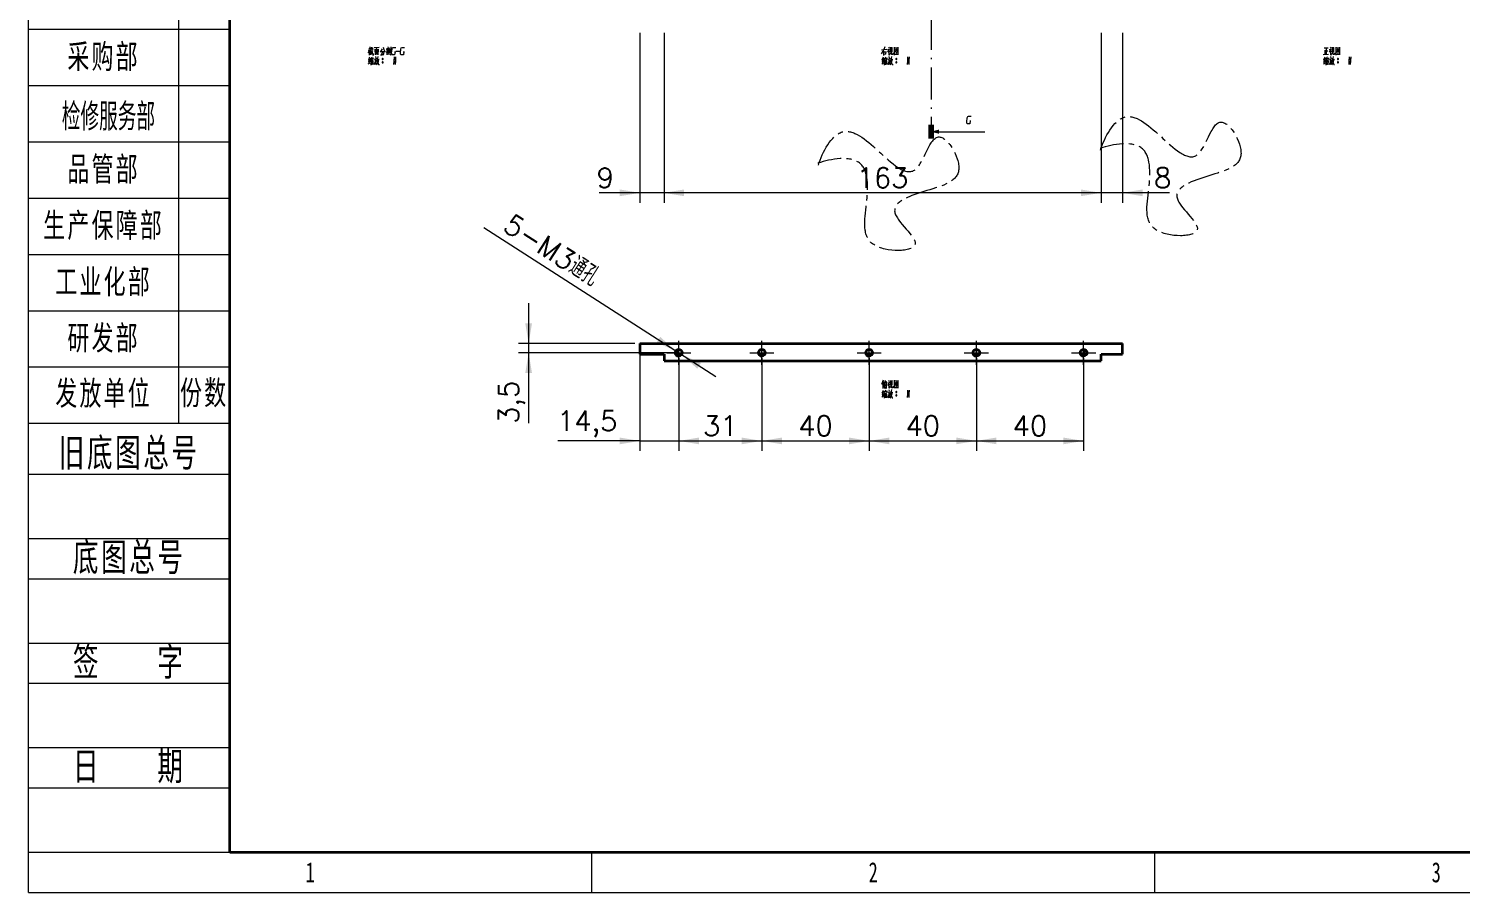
# Model space of a CAD drawing. Header units: millimetres. Extents: x -631 to 3210, y -446 to 2288.
# Drawn here: x 660 to 1194, y 476 to 798 of the extents above; entities that cross this region are included whole.
import ezdxf
from ezdxf.enums import TextEntityAlignment as Align

# ---------------------------------------------------------------- set-up
doc = ezdxf.new("R2010")
doc.units = ezdxf.units.MM
doc.linetypes.add('DASHDOT', pattern=[18.5, 12, -3, 0.5, -3])
doc.linetypes.add('点画线', pattern=[18, 12, -2, 2, -2])
doc.layers.get('0').update_dxf_attribs({"lineweight": 18})
for name, color, linetype, lineweight in [('中心线层', 1, '点画线', 18), ('尺寸线层', 3, 'Continuous', 18), ('文本层', 3, 'Continuous', 18), ('粗实线层', 7, 'Continuous', 35), ('细实线层', 7, 'Continuous', 18)]:
    doc.layers.add(name, color=color, linetype=linetype, lineweight=lineweight)
doc.styles.get("Standard").update_dxf_attribs({"font": 'txt.shx', "bigfont": 'gbcbig.shx'})
doc.styles.add('标准', font='', dxfattribs={"width": 0.667})
doc.styles.get('标准').set_extended_font_data('宋体')
doc.dimstyles.get("Standard").update_dxf_attribs({"dimscale": 3, "dimtxt": 0.18, "dimasz": 0.18, "dimexe": 0.18, "dimexo": 0.0625, "dimgap": 0.09, "dimtad": 0, "dimtih": 1, "dimtoh": 1, "dimdec": 4, "dimzin": 0, "dimdsep": 46, "dimtxsty": 'Standard', "dimcen": 0.09, "dimdle": 0.36, "dimadec": 0, "dimazin": 0, "dimtfac": 1, "dimtdec": 4, "dimtofl": 0, "dimtmove": 0, "dimatfit": 3, "dimfxl": 0, "dimtolj": 1, "dimtzin": 0, "dimarcsym": 0})

# ---------------------------------------------------------------- blocks, each defined once
blk = doc.blocks.new('*X2')
at = {"layer": '尺寸线层', "linetype": 'Continuous'}
for p, q in [((-191.37, 91.49), (-191.37, -90.21)), ((-185, -41.21), (-210, -41.21)), ((-185, -48.21), (-210, -48.21)), ((-185, -55.21), (-210, -55.21)), ((-185, -62.21), (-210, -62.21)), ((-185, -69.21), (-210, -69.21)), ((-185, -76.21), (-210, -76.21)), ((-185, -83.21), (-210, -83.21)), ((-185, -90.21), (-210, -90.21))]:
    blk.add_line(p, q, dxfattribs=at)
at = {"layer": '文本层'}
for p, q in [((-210, -96.5), (-185, -96.5)), ((-210, -104.5), (-185, -104.5)), ((-210, -109.5), (-185, -109.5)), ((-210, -117.5), (-185, -117.5)), ((-210, -122.5), (-185, -122.5)), ((-210, -130.5), (-185, -130.5)), ((-210, -135.5), (-185, -135.5)), ((-210, -143.5), (-185, -143.5))]:
    blk.add_line(p, q, dxfattribs=at)
at = {"layer": '粗实线层'}
for q in [(-185, 143.5), (205, -143.5)]:
    blk.add_line((-185, -143.5), q, dxfattribs=at)
at = {"layer": '细实线层'}
for p, q in [((-210, -148.5), (-210, 148.5)), ((-140, -148.5), (-140, -143.5)), ((-70, -148.5), (-70, -143.5)), ((-210, -148.5), (210, -148.5)), ((-210, -148.5), (-185, -148.5))]:
    blk.add_line(p, q, dxfattribs=at)
at = {"layer": '尺寸线层', "linetype": 'Continuous', "char_height": 3, "attachment_point": 5, "style": '标准'}
for s, insert, width, line_spacing_factor in [('\\T1.1;采购部', (-200.68, -44.71), 18.6315, 1.15057), ('\\W1;{\\W0.567;\\T1;检修服务部}', (-200.08, -52.1), 37.2629, 0.564286), ('\\T1.1;品管部', (-200.68, -58.71), 18.6315, 1.15057), ('\\T1.1;生产保障部', (-200.68, -65.71), 18.6315, 1.15057), ('\\T1.1;工业化部', (-200.68, -72.71), 18.6315, 1.15057), ('\\T1.1;研发部', (-200.68, -79.71), 18.6315, 1.15057), ('\\T1.1;发放单位', (-200.68, -86.58), 18.6315, 0.853342), ('\\T1.1;份数', (-188.18, -86.53), 6.3685, 1.15057)]:
    blk.add_mtext(s, dxfattribs=dict(at, insert=insert, width=width, line_spacing_factor=line_spacing_factor))
at = {"layer": '尺寸线层', "style": '标准'}
for tag, height, width, p in [('T1', 2.5, 0.667, (-175, 146)), ('T2', 2.5, 0.667, (-105, 146)), ('T3', 2.5, 0.667, (-35, 146)), ('T4', 2.5, 0.667, (35, 146)), ('T5', 2.5, 0.667, (105, 146)), ('T6', 2.5, 0.667, (175, 146)), ('R1', 2.5, 0.667, (207.5, 111.38)), ('SQE', 3.5, 0.667, (-188.18, 80.99)), ('试制车间', 3.5, 0.28375, (-188.18, 73.99)), ('涂装车间（装配）', 3.5, 0.147264, (-188.18, 66.99)), ('涂装车间（涂装）', 3.5, 0.147264, (-188.18, 59.99)), ('国际内装车间', 3.5, 0.189302, (-188.18, 52.99)), ('地铁复合车间', 3.5, 0.186278, (-188.18, 46.02)), ('屏蔽门车间', 3.5, 0.225254, (-188.18, 39.14)), ('R2', 2.5, 0.667, (207.5, 37.12)), ('电器车间', 3.5, 0.292284, (-188.18, 32.21)), ('玻璃钢车间', 3.5, 0.225603, (-188.18, 25.29)), ('城轨内装车间', 3.5, 0.186278, (-188.18, 18.29)), ('不锈钢箱体车间', 3.5, 0.15932, (-188.18, 11.29)), ('门系统总装车间', 3.5, 0.161527, (-188.18, 4.29)), ('座椅厨房车间', 3.5, 0.186516, (-188.18, -2.71)), ('碳钢车间', 3.5, 0.28375, (-188.18, -9.71)), ('铝不锈钢车间', 3.5, 0.186397, (-188.18, -16.71)), ('风挡车间', 3.5, 0.284026, (-188.18, -23.71)), ('风道车间', 3.5, 0.284026, (-188.18, -30.71)), ('动车内装车间', 3.5, 0.186397, (-188.18, -37.71)), ('R3', 2.5, 0.667, (207.5, -37.12)), ('采购部', 3.5, 0.378308, (-188.18, -44.71)), ('检修服务部', 3.5, 0.223014, (-188.18, -51.71)), ('品管部', 3.5, 0.389426, (-188.18, -58.71)), ('生产保障部', 3.5, 0.223356, (-188.18, -65.71)), ('工业化部', 3.5, 0.281557, (-188.18, -72.71)), ('研发部', 3.5, 0.3788, (-188.18, -79.71)), ('旧底图总号', 3, 0.667, (-197.5, -100.5)), ('R4', 2.5, 0.667, (207.5, -111.38)), ('底图总号', 3, 0.667, (-197.5, -113.5)), ('签字', 3, 0.667, (-197.5, -126.5)), ('日期', 3, 0.667, (-197.5, -139.5)), ('B1', 2.5, 0.667, (-175, -146)), ('B2', 2.5, 0.667, (-105, -146)), ('B3', 2.5, 0.667, (-35, -146)), ('B4', 2.5, 0.667, (35, -146)), ('B5', 2.5, 0.667, (105, -146)), ('B6', 2.5, 0.667, (175, -146))]:
    blk.add_attdef(tag, text='', height=height, dxfattribs=dict(at, width=width)).set_placement(p, align=Align.MIDDLE_CENTER)
at = {"layer": '尺寸线层', "style": '标准', "width": 0.667}
blk.add_attdef('图号', text='', height=5.33, rotation=180, dxfattribs=at).set_placement((-160, 138.5), align=Align.MIDDLE_CENTER)
at = {"layer": '文本层', "char_height": 3.5, "width": 25, "attachment_point": 5, "style": '标准'}
for s, insert in [('\\T1.1;旧底图总号', (-197.5, -94)), ('\\T1.1;底图总号', (-197.5, -107)), ('\\T1.1;签    字', (-197.5, -120)), ('\\T1.1;日    期', (-197.5, -133))]:
    blk.add_mtext(s, dxfattribs=dict(at, insert=insert))
blk = doc.blocks.new('*X170')
at = {"layer": '尺寸线层', "linetype": 'Continuous'}
for points in [[(1059.97, 736.47), (1052.47, 735.22), (1052.47, 737.72)], [(1067.97, 736.47), (1075.47, 735.22), (1075.47, 737.72)]]:
    blk.add_hatch(color=0, dxfattribs=at).paths.add_polyline_path(points, flags=0)
at = {"layer": '尺寸线层', "color": 0, "linetype": 'Continuous'}
for p, q in [((1059.97, 796.21), (1059.97, 732.72)), ((1067.97, 796.21), (1067.97, 732.72)), ((1085.47, 736.47), (1044.97, 736.47))]:
    blk.add_line(p, q, dxfattribs=at)
at = {"layer": '尺寸线层', "color": 0, "insert": (1082.97, 742.09), "char_height": 7.5, "width": 15, "attachment_point": 5}
blk.add_mtext('8', dxfattribs=at)
blk = doc.blocks.new('*X171')
at = {"layer": '尺寸线层', "linetype": 'Continuous'}
for points in [[(896.97, 736.47), (904.47, 735.22), (904.47, 737.72)], [(1059.97, 736.47), (1052.47, 735.22), (1052.47, 737.72)]]:
    blk.add_hatch(color=0, dxfattribs=at).paths.add_polyline_path(points, flags=0)
at = {"layer": '尺寸线层', "color": 0, "linetype": 'Continuous'}
for p, q in [((896.97, 796.21), (896.97, 732.72)), ((1059.97, 796.21), (1059.97, 732.72)), ((1059.97, 736.47), (896.97, 736.47))]:
    blk.add_line(p, q, dxfattribs=at)
at = {"layer": '尺寸线层', "color": 0, "insert": (978.47, 742.09), "char_height": 7.5, "width": 36.4286, "attachment_point": 5}
blk.add_mtext('163', dxfattribs=at)
blk = doc.blocks.new('*X172')
at = {"layer": '尺寸线层', "linetype": 'Continuous'}
for points in [[(887.97, 736.47), (880.47, 735.22), (880.47, 737.72)], [(896.97, 736.47), (904.47, 735.22), (904.47, 737.72)]]:
    blk.add_hatch(color=0, dxfattribs=at).paths.add_polyline_path(points, flags=0)
at = {"layer": '尺寸线层', "color": 0, "linetype": 'Continuous'}
for p, q in [((887.97, 796.21), (887.97, 732.72)), ((896.97, 796.21), (896.97, 732.72)), ((911.97, 736.47), (872.73, 736.47))]:
    blk.add_line(p, q, dxfattribs=at)
at = {"layer": '尺寸线层', "color": 0, "insert": (875.05, 742.09), "char_height": 7.5, "width": 15, "attachment_point": 5}
blk.add_mtext('9', dxfattribs=at)
blk = doc.blocks.new('*X237')
at = {"layer": '尺寸线层', "linetype": 'Continuous'}
for points in [[(887.97, 643.92), (880.47, 645.17), (880.47, 642.67)], [(902.47, 643.92), (909.97, 645.17), (909.97, 642.67)]]:
    blk.add_hatch(color=0, dxfattribs=at).paths.add_polyline_path(points, flags=0)
at = {"layer": '尺寸线层', "color": 0, "linetype": 'Continuous'}
for p, q in [((887.97, 678.43), (887.97, 640.17)), ((902.47, 674.93), (902.47, 640.17)), ((887.97, 643.92), (857.43, 643.92)), ((887.97, 643.92), (917.47, 643.92))]:
    blk.add_line(p, q, dxfattribs=at)
at = {"layer": '尺寸线层', "color": 0, "insert": (868.33, 650.25), "char_height": 7.5, "width": 43.5714, "attachment_point": 5}
blk.add_mtext('14,5', dxfattribs=at)
blk = doc.blocks.new('*X238')
at = {"layer": '尺寸线层', "linetype": 'Continuous'}
for points in [[(902.47, 643.92), (909.97, 645.17), (909.97, 642.67)], [(933.47, 643.92), (925.97, 645.17), (925.97, 642.67)]]:
    blk.add_hatch(color=0, dxfattribs=at).paths.add_polyline_path(points, flags=0)
at = {"layer": '尺寸线层', "color": 0, "linetype": 'Continuous'}
for p, q in [((902.47, 674.93), (902.47, 640.17)), ((933.47, 674.93), (933.47, 640.17)), ((902.47, 643.92), (933.47, 643.92))]:
    blk.add_line(p, q, dxfattribs=at)
at = {"layer": '尺寸线层', "color": 0, "insert": (917.97, 649.54), "char_height": 7.5, "width": 20, "attachment_point": 5}
blk.add_mtext('31', dxfattribs=at)
blk = doc.blocks.new('*X239')
at = {"layer": '尺寸线层', "linetype": 'Continuous'}
for points in [[(933.47, 643.92), (940.97, 645.17), (940.97, 642.67)], [(973.47, 643.92), (965.97, 645.17), (965.97, 642.67)]]:
    blk.add_hatch(color=0, dxfattribs=at).paths.add_polyline_path(points, flags=0)
at = {"layer": '尺寸线层', "color": 0, "linetype": 'Continuous'}
for p, q in [((933.47, 674.93), (933.47, 640.17)), ((973.47, 674.93), (973.47, 640.17)), ((933.47, 643.92), (973.47, 643.92))]:
    blk.add_line(p, q, dxfattribs=at)
at = {"layer": '尺寸线层', "color": 0, "insert": (953.47, 649.54), "char_height": 7.5, "width": 24.2857, "attachment_point": 5}
blk.add_mtext('40', dxfattribs=at)
blk = doc.blocks.new('*X240')
at = {"layer": '尺寸线层', "linetype": 'Continuous'}
for points in [[(973.47, 643.92), (980.97, 645.17), (980.97, 642.67)], [(1013.47, 643.92), (1005.97, 645.17), (1005.97, 642.67)]]:
    blk.add_hatch(color=0, dxfattribs=at).paths.add_polyline_path(points, flags=0)
at = {"layer": '尺寸线层', "color": 0, "linetype": 'Continuous'}
for p, q in [((973.47, 674.93), (973.47, 640.17)), ((1013.47, 674.93), (1013.47, 640.17)), ((973.47, 643.92), (1013.47, 643.92))]:
    blk.add_line(p, q, dxfattribs=at)
at = {"layer": '尺寸线层', "color": 0, "insert": (993.47, 649.54), "char_height": 7.5, "width": 24.2857, "attachment_point": 5}
blk.add_mtext('40', dxfattribs=at)
blk = doc.blocks.new('*X241')
at = {"layer": '尺寸线层', "linetype": 'Continuous'}
for points in [[(1013.47, 643.92), (1020.97, 645.17), (1020.97, 642.67)], [(1053.47, 643.92), (1045.97, 645.17), (1045.97, 642.67)]]:
    blk.add_hatch(color=0, dxfattribs=at).paths.add_polyline_path(points, flags=0)
at = {"layer": '尺寸线层', "color": 0, "linetype": 'Continuous'}
for p, q in [((1013.47, 674.93), (1013.47, 640.17)), ((1053.47, 674.93), (1053.47, 640.17)), ((1013.47, 643.92), (1053.47, 643.92))]:
    blk.add_line(p, q, dxfattribs=at)
at = {"layer": '尺寸线层', "color": 0, "insert": (1033.47, 649.54), "char_height": 7.5, "width": 24.2857, "attachment_point": 5}
blk.add_mtext('40', dxfattribs=at)
blk = doc.blocks.new('*X242')
at = {"layer": '尺寸线层', "linetype": 'Continuous'}
for points in [[(846.48, 680.3), (847.73, 687.8), (845.23, 687.8)], [(846.48, 676.8), (847.73, 669.3), (845.23, 669.3)]]:
    blk.add_hatch(color=0, dxfattribs=at).paths.add_polyline_path(points, flags=0)
at = {"layer": '尺寸线层', "color": 0, "linetype": 'Continuous'}
for p, q in [((846.48, 695.3), (846.48, 650.49)), ((886.09, 680.3), (842.73, 680.3)), ((900.59, 676.8), (842.73, 676.8))]:
    blk.add_line(p, q, dxfattribs=at)
at = {"layer": '尺寸线层', "color": 0, "insert": (840.14, 658.34), "char_height": 7.5, "width": 31.4286, "attachment_point": 5, "rotation": 90}
blk.add_mtext('3,5', dxfattribs=at)
blk = doc.blocks.new('*X244')
at = {"layer": '尺寸线层', "linetype": 'Continuous'}
for points in [[(901.21, 677.61), (895.57, 682.71), (894.22, 680.61)], [(903.73, 675.99), (910.72, 672.99), (909.37, 670.89)]]:
    blk.add_hatch(color=0, dxfattribs=at).paths.add_polyline_path(points, flags=0)
at = {"layer": '尺寸线层', "color": 0, "linetype": 'Continuous'}
blk.add_line((829.71, 723.5), (916.36, 667.89), dxfattribs=at)
at = {"layer": '尺寸线层', "color": 0, "insert": (855.17, 715.08), "char_height": 7.5, "width": 103.8929, "attachment_point": 5, "rotation": 327.3053}
blk.add_mtext('5-M3通孔', dxfattribs=at)

msp = doc.modelspace()

# ---------------------------------------------------------------- hatches: boundary and pattern name
at = {"lineweight": 13}
msp.add_hatch(color=7, dxfattribs=at).paths.add_polyline_path([(999.57, 760.089), (996.57, 759.285), (999.57, 758.482)], flags=0)

# ---------------------------------------------------------------- linework, layer by layer
at = {"color": 7, "linetype": 'DASHDOT', "lineweight": 13}
msp.add_line((996.57, 1171.78), (996.57, 761.785), dxfattribs=at)
at = {"color": 7, "lineweight": 100, "ltscale": 0.125}
msp.add_line((996.57, 756.785), (996.57, 761.785), dxfattribs=at)
at = {"color": 7, "lineweight": 13}
msp.add_line((996.57, 759.285), (1016.57, 759.285), dxfattribs=at)
at = {"color": 7, "lineweight": 35}
for p, q in [((887.97, 680.301), (1067.97, 680.301)), ((896.97, 673.801), (1059.97, 673.801))]:
    msp.add_line(p, q, dxfattribs=at)
at = {"color": 7, "lineweight": 35, "ltscale": 0.1}
for p, q in [((887.97, 680.301), (887.97, 676.301)), ((1067.97, 676.301), (1067.97, 680.301))]:
    msp.add_line(p, q, dxfattribs=at)
at = {"color": 7, "lineweight": 35, "ltscale": 0.225}
msp.add_line((887.97, 676.301), (896.97, 676.301), dxfattribs=at)
at = {"color": 7, "lineweight": 35, "ltscale": 0.0625}
for p, q in [((896.97, 676.301), (896.97, 673.801)), ((1059.97, 673.801), (1059.97, 676.301))]:
    msp.add_line(p, q, dxfattribs=at)
at = {"color": 7, "lineweight": 35, "ltscale": 0.016144}
msp.add_line((901.97, 676.301), (901.324, 676.301), dxfattribs=at)
at = {"color": 7, "lineweight": 13, "ltscale": 0.041141}
for p, q in [((901.97, 677.946), (901.97, 676.301)), ((1053.97, 676.301), (1053.97, 677.946))]:
    msp.add_line(p, q, dxfattribs=at)
at = {"color": 7, "lineweight": 35, "ltscale": 0.041138}
msp.add_line((903.615, 676.301), (901.97, 676.301), dxfattribs=at)
at = {"color": 7, "lineweight": 35, "ltscale": 0.057281}
for p, q in [((934.615, 676.301), (932.324, 676.301)), ((974.615, 676.301), (972.324, 676.301)), ((1014.615, 676.301), (1012.324, 676.301))]:
    msp.add_line(p, q, dxfattribs=at)
at = {"color": 7, "lineweight": 35, "ltscale": 0.041144}
msp.add_line((1053.97, 676.301), (1052.324, 676.301), dxfattribs=at)
at = {"color": 7, "lineweight": 35, "ltscale": 0.016138}
msp.add_line((1054.615, 676.301), (1053.97, 676.301), dxfattribs=at)
at = {"color": 7, "lineweight": 35, "ltscale": 0.2}
msp.add_line((1059.97, 676.301), (1067.97, 676.301), dxfattribs=at)
at = {"color": 7, "lineweight": 13}
for points in [[(787.399, 789.855), (787.399, 790.905)], [(787.854, 790.87), (787.994, 789.295), (788.099, 788.665), (788.553, 787.755)], [(793.943, 790.905), (794.048, 790.485)], [(795.064, 790.905), (795.064, 789.365), (795.064, 787.79)], [(979.3, 790.905), (979.019, 789.925)], [(786.629, 789.75), (788.448, 789.995)], [(786.629, 788.665), (786.979, 789.19)], [(787.084, 786.04), (786.664, 785.9)], [(787.153, 787.055), (786.698, 785.97)], [(787.224, 786.285), (786.769, 785.27)], [(786.909, 790.31), (787.678, 790.415)], [(786.979, 789.19), (787.153, 789.715)], [(786.979, 789.19), (786.979, 787.79)], [(787.784, 788.91), (787.014, 788.805)], [(787.784, 788.525), (787.014, 788.42)], [(787.818, 788.105), (787.014, 788)], [(787.084, 789.225), (787.818, 789.33)], [(787.539, 785.76), (787.224, 785.27)], [(787.468, 786.74), (787.363, 786.18)], [(787.399, 789.68), (787.399, 788.07)], [(787.468, 786.6), (788.519, 786.74)], [(787.713, 786.32), (787.539, 785.76)], [(787.573, 785.83), (787.573, 784.115)], [(787.784, 788.35), (788.414, 789.33)], [(787.784, 786.04), (788.484, 786.145)], [(787.854, 787.23), (788.028, 786.845)], [(787.854, 785.62), (787.889, 784.22)], [(787.854, 785.515), (788.379, 785.585)], [(788.099, 786.075), (788.028, 785.515)], [(788.169, 790.555), (788.309, 790.135)], [(788.414, 785.69), (788.343, 784.29)], [(788.553, 786.845), (788.414, 786.39)], [(788.484, 788.455), (788.553, 787.755)], [(789.323, 786.46), (789.218, 785.55), (789.113, 785.13), (788.798, 784.255)], [(788.834, 786.39), (789.883, 786.53)], [(790.724, 790.695), (788.903, 790.52)], [(789.149, 790.03), (789.184, 787.895)], [(790.479, 789.89), (789.149, 789.75)], [(789.184, 788.14), (790.409, 788.28)], [(789.639, 785.97), (789.534, 785.13), (789.394, 784.29), (789.184, 784.57)], [(789.254, 785.795), (789.639, 785.865)], [(789.323, 787.3), (789.428, 786.74)], [(789.568, 789.785), (789.568, 788.21)], [(789.919, 789.4), (789.568, 789.33)], [(789.568, 788.84), (789.919, 788.91)], [(789.673, 789.82), (789.814, 790.59)], [(790.024, 785.97), (789.849, 785.41)], [(789.954, 785.725), (790.514, 784.29)], [(790.059, 789.82), (790.024, 788.245)], [(790.164, 786.6), (790.024, 785.97)], [(790.093, 786.215), (790.794, 786.355)], [(790.234, 787.335), (790.164, 786.6)], [(790.514, 786.285), (790.303, 785.34)], [(790.409, 787.93), (790.514, 790.065)], [(791.879, 790.205), (791.494, 789.54), (791.073, 788.945)], [(791.704, 788.315), (791.249, 787.755)], [(791.564, 789.155), (792.474, 789.19)], [(791.948, 789.155), (791.704, 788.315)], [(791.843, 786.425), (792.229, 786.425)], [(791.879, 786.53), (792.193, 786.53)], [(791.879, 786.285), (792.193, 786.285)], [(792.334, 788.315), (792.193, 787.79), (791.948, 788.175)], [(792.229, 790.8), (792.508, 789.96)], [(792.508, 789.295), (792.369, 788.315)], [(792.474, 789.96), (792.789, 789.155), (793.034, 789.155)], [(793.383, 789.085), (794.504, 789.26)], [(793.593, 790.485), (793.488, 789.75)], [(793.559, 790.31), (794.434, 790.415)], [(793.593, 789.82), (794.329, 789.96)], [(793.593, 789.47), (794.329, 789.61)], [(793.629, 788.875), (793.629, 787.93)], [(793.629, 788.735), (794.329, 788.84)], [(794.363, 788.245), (793.629, 788.105)], [(793.979, 790.31), (793.979, 788.84)], [(794.363, 788.91), (794.294, 788.245)], [(794.504, 790.52), (794.363, 790.1)], [(794.713, 788.7), (794.713, 790.17)], [(795.064, 787.79), (794.749, 788.245)], [(796.673, 789.05), (796.499, 787.93), (795.553, 787.93), (795.414, 788.35), (795.379, 788.665), (795.553, 790.065), (795.729, 790.555), (796.008, 790.73), (796.954, 790.73)], [(796.289, 787.16), (796.184, 785.76), (796.079, 784.36)], [(796.289, 786.425), (796.673, 786.425)], [(796.323, 786.53), (796.639, 786.53)], [(796.323, 786.285), (796.639, 786.285)], [(796.463, 789.05), (796.883, 789.05)], [(796.883, 787.16), (796.778, 785.76), (796.673, 784.36)], [(796.954, 789.33), (798.633, 789.33)], [(799.928, 789.05), (799.754, 787.93), (798.809, 787.93), (798.669, 788.35), (798.633, 788.665), (798.809, 790.065), (798.984, 790.555), (799.264, 790.73), (800.209, 790.73)], [(799.718, 789.05), (800.139, 789.05)], [(978.11, 788.315), (978.704, 789.26)], [(978.144, 789.855), (980.104, 790.065)], [(978.635, 786.04), (978.215, 785.9)], [(978.704, 787.055), (978.249, 785.97)], [(978.775, 786.285), (978.32, 785.27)], [(978.704, 789.26), (979.019, 789.925)], [(978.775, 789.33), (978.775, 787.755)], [(978.775, 789.015), (979.684, 789.12)], [(979.684, 788.14), (978.775, 788.035)], [(979.09, 785.76), (978.775, 785.27)], [(979.019, 786.74), (978.914, 786.18)], [(979.019, 786.6), (980.07, 786.74)], [(979.264, 786.32), (979.09, 785.76)], [(979.124, 785.83), (979.124, 784.115)], [(979.335, 786.04), (980.034, 786.145)], [(979.405, 787.23), (979.579, 786.845)], [(979.405, 785.62), (979.44, 784.22)], [(979.405, 785.515), (979.929, 785.585)], [(979.65, 786.075), (979.579, 785.515)], [(979.72, 789.225), (979.615, 788.14)], [(979.965, 785.69), (979.894, 784.29)], [(980.104, 786.845), (979.965, 786.39)], [(981.014, 790.135), (980.84, 789.645), (980.349, 788.91)], [(980.874, 786.46), (980.769, 785.55), (980.664, 785.13), (980.349, 784.255)], [(980.385, 789.925), (980.945, 789.995)], [(980.385, 786.39), (981.434, 786.53)], [(980.664, 790.8), (980.945, 790.38)], [(981.19, 785.97), (981.085, 785.13), (980.945, 784.29), (980.735, 784.57)], [(980.804, 785.795), (981.19, 785.865)], [(980.84, 789.645), (980.84, 787.86)], [(980.84, 789.47), (981.155, 789.155)], [(980.874, 787.3), (980.979, 786.74)], [(980.945, 787.86), (981.224, 788.14)], [(981.224, 788.14), (981.47, 788.49)], [(981.574, 785.97), (981.4, 785.41)], [(981.434, 790.765), (981.434, 789.085)], [(982.099, 790.59), (981.434, 790.52)], [(981.644, 789.12), (981.47, 788.49)], [(981.505, 785.725), (982.065, 784.29)], [(981.715, 786.6), (981.574, 785.97)], [(981.749, 790.17), (981.644, 789.12)], [(981.644, 786.215), (982.345, 786.355)], [(981.784, 787.335), (981.715, 786.6)], [(981.784, 788.14), (981.784, 789.225)], [(981.925, 788.035), (981.784, 788.14)], [(982.065, 786.285), (981.854, 785.34)], [(982.345, 788.035), (981.925, 788.035)], [(982.03, 789.015), (982.099, 790.695)], [(982.345, 788.665), (982.345, 788.035)], [(982.869, 790.8), (982.869, 789.33), (982.869, 787.825)], [(982.869, 790.765), (982.869, 789.365), (982.869, 787.965)], [(984.34, 790.625), (982.869, 790.485)], [(982.869, 788.07), (984.235, 788.175)], [(982.94, 788.875), (983.429, 789.295)], [(983.639, 790.345), (983.079, 789.54)], [(983.394, 789.785), (984.095, 789.05)], [(983.394, 788.7), (983.744, 788.315)], [(983.394, 786.425), (983.78, 786.425)], [(983.429, 789.995), (983.885, 790.065)], [(983.429, 789.295), (983.639, 789.575)], [(983.429, 786.53), (983.744, 786.53)], [(983.429, 786.285), (983.744, 786.285)], [(983.499, 789.085), (983.744, 788.805)], [(983.639, 789.575), (983.99, 790.205)], [(984.095, 789.05), (984.269, 789.085)], [(984.304, 787.895), (984.304, 788), (984.235, 788.175)], [(984.304, 788), (984.304, 789.365), (984.34, 790.765)], [(987.84, 787.16), (987.735, 785.76), (987.63, 784.36)], [(987.84, 786.425), (988.224, 786.425)], [(987.874, 786.53), (988.19, 786.53)], [(987.874, 786.285), (988.19, 786.285)], [(988.434, 787.16), (988.329, 785.76), (988.224, 784.36)], [(1142.863, 788.105), (1144.823, 788.21)], [(1143.353, 786.04), (1142.933, 785.9)], [(1143.423, 787.055), (1142.968, 785.97)], [(1143.493, 786.285), (1143.038, 785.27)], [(1143.143, 790.52), (1144.648, 790.59)], [(1143.423, 789.715), (1143.423, 788.14)], [(1143.808, 785.76), (1143.493, 785.27)], [(1143.738, 786.74), (1143.633, 786.18)], [(1143.738, 786.6), (1144.788, 786.74)], [(1143.983, 786.32), (1143.808, 785.76)], [(1143.843, 785.83), (1143.843, 784.115)], [(1143.913, 790.52), (1143.913, 789.365), (1143.913, 788.175)], [(1143.913, 789.4), (1144.543, 789.47)], [(1144.053, 786.04), (1144.753, 786.145)], [(1144.123, 787.23), (1144.298, 786.845)], [(1144.123, 785.62), (1144.158, 784.22)], [(1144.123, 785.515), (1144.648, 785.585)], [(1144.368, 786.075), (1144.298, 785.515)], [(1144.683, 785.69), (1144.613, 784.29)], [(1144.823, 786.845), (1144.683, 786.39)], [(1145.733, 790.135), (1145.558, 789.645), (1145.068, 788.91)], [(1145.593, 786.46), (1145.488, 785.55), (1145.383, 785.13), (1145.068, 784.255)], [(1145.103, 789.925), (1145.663, 789.995)], [(1145.103, 786.39), (1146.153, 786.53)], [(1145.383, 790.8), (1145.663, 790.38)], [(1145.908, 785.97), (1145.803, 785.13), (1145.663, 784.29), (1145.453, 784.57)], [(1145.523, 785.795), (1145.908, 785.865)], [(1145.558, 789.645), (1145.558, 787.86)], [(1145.558, 789.47), (1145.873, 789.155)], [(1145.593, 787.3), (1145.698, 786.74)], [(1145.663, 787.86), (1145.943, 788.14)], [(1145.943, 788.14), (1146.188, 788.49)], [(1146.293, 785.97), (1146.118, 785.41)], [(1146.153, 790.765), (1146.153, 789.085)], [(1146.818, 790.59), (1146.153, 790.52)], [(1146.363, 789.12), (1146.188, 788.49)], [(1146.223, 785.725), (1146.783, 784.29)], [(1146.433, 786.6), (1146.293, 785.97)], [(1146.468, 790.17), (1146.363, 789.12)], [(1146.363, 786.215), (1147.063, 786.355)], [(1146.503, 787.335), (1146.433, 786.6)], [(1146.503, 788.14), (1146.503, 789.225)], [(1146.643, 788.035), (1146.503, 788.14)], [(1146.783, 786.285), (1146.573, 785.34)], [(1147.063, 788.035), (1146.643, 788.035)], [(1146.748, 789.015), (1146.818, 790.695)], [(1147.063, 788.665), (1147.063, 788.035)], [(1147.588, 790.8), (1147.588, 789.33), (1147.588, 787.825)], [(1147.588, 790.765), (1147.588, 789.365), (1147.588, 787.965)], [(1149.058, 790.625), (1147.588, 790.485)], [(1147.588, 788.07), (1148.953, 788.175)], [(1147.658, 788.875), (1148.148, 789.295)], [(1148.358, 790.345), (1147.798, 789.54)], [(1148.113, 789.785), (1148.813, 789.05)], [(1148.113, 788.7), (1148.463, 788.315)], [(1148.113, 786.425), (1148.498, 786.425)], [(1148.148, 789.995), (1148.603, 790.065)], [(1148.148, 789.295), (1148.358, 789.575)], [(1148.148, 786.53), (1148.463, 786.53)], [(1148.148, 786.285), (1148.463, 786.285)], [(1148.218, 789.085), (1148.463, 788.805)], [(1148.358, 789.575), (1148.708, 790.205)], [(1148.813, 789.05), (1148.988, 789.085)], [(1149.023, 787.895), (1149.023, 788), (1148.953, 788.175)], [(1149.023, 788), (1149.023, 789.365), (1149.058, 790.765)], [(1152.558, 787.16), (1152.453, 785.76), (1152.348, 784.36)], [(1152.558, 786.425), (1152.943, 786.425)], [(1152.593, 786.53), (1152.908, 786.53)], [(1152.593, 786.285), (1152.908, 786.285)], [(1153.153, 787.16), (1153.048, 785.76), (1152.943, 784.36)], [(786.629, 784.605), (787.329, 784.99)], [(786.734, 785.27), (787.258, 785.445)], [(787.889, 784.955), (788.274, 785.025)], [(788.343, 784.465), (787.923, 784.395)], [(790.024, 784.71), (789.639, 784.185)], [(790.303, 785.34), (790.024, 784.71)], [(790.514, 784.29), (790.829, 784.29)], [(791.843, 785.165), (792.229, 785.165)], [(791.879, 785.27), (792.193, 785.27)], [(791.879, 785.025), (792.193, 785.025)], [(796.289, 785.165), (796.673, 785.165)], [(796.323, 785.27), (796.639, 785.27)], [(796.323, 785.025), (796.639, 785.025)], [(978.179, 784.605), (978.88, 784.99)], [(978.284, 785.27), (978.809, 785.445)], [(979.44, 784.955), (979.824, 785.025)], [(979.894, 784.465), (979.474, 784.395)], [(981.574, 784.71), (981.19, 784.185)], [(981.854, 785.34), (981.574, 784.71)], [(982.065, 784.29), (982.38, 784.29)], [(983.394, 785.165), (983.78, 785.165)], [(983.429, 785.27), (983.744, 785.27)], [(983.429, 785.025), (983.744, 785.025)], [(987.84, 785.165), (988.224, 785.165)], [(987.874, 785.27), (988.19, 785.27)], [(987.874, 785.025), (988.19, 785.025)], [(1142.898, 784.605), (1143.598, 784.99)], [(1143.003, 785.27), (1143.528, 785.445)], [(1144.158, 784.955), (1144.543, 785.025)], [(1144.613, 784.465), (1144.193, 784.395)], [(1146.293, 784.71), (1145.908, 784.185)], [(1146.573, 785.34), (1146.293, 784.71)], [(1146.783, 784.29), (1147.098, 784.29)], [(1148.113, 785.165), (1148.498, 785.165)], [(1148.148, 785.27), (1148.463, 785.27)], [(1148.148, 785.025), (1148.463, 785.025)], [(1152.558, 785.165), (1152.943, 785.165)], [(1152.593, 785.27), (1152.908, 785.27)], [(1152.593, 785.025), (1152.908, 785.025)], [(1011.198, 763.38), (1011.023, 762.26), (1010.077, 762.26), (1009.938, 762.68), (1009.903, 762.995), (1010.077, 764.395), (1010.253, 764.885), (1010.532, 765.06), (1011.478, 765.06)], [(1010.988, 763.38), (1011.407, 763.38)], [(978.774, 666.626), (978.074, 665.016)], [(978.705, 662.776), (978.25, 661.691)], [(978.53, 665.961), (978.53, 664.736), (978.53, 663.476)], [(978.81, 664.211), (978.635, 663.581)], [(978.915, 664.841), (978.81, 664.211)], [(978.949, 666.136), (978.915, 664.841)], [(978.949, 665.891), (980.07, 666.066)], [(979.23, 665.261), (978.984, 664.806)], [(979.334, 665.786), (979.23, 665.261)], [(979.23, 665.261), (979.23, 663.511)], [(979.334, 666.591), (979.544, 666.101)], [(979.334, 665.086), (980.139, 665.226)], [(979.405, 664.841), (979.544, 664.421)], [(979.405, 662.951), (979.58, 662.566)], [(979.79, 663.476), (979.51, 663.931)], [(979.79, 665.891), (979.79, 664.701), (979.79, 663.476)], [(981.014, 665.856), (980.84, 665.366), (980.349, 664.631)], [(980.385, 665.646), (980.945, 665.716)], [(980.665, 666.521), (980.945, 666.101)], [(980.84, 665.366), (980.84, 663.581)], [(980.84, 665.191), (981.155, 664.876)], [(980.875, 663.021), (980.98, 662.461)], [(980.945, 663.581), (981.224, 663.861)], [(981.224, 663.861), (981.47, 664.211)], [(981.435, 666.486), (981.435, 664.806)], [(982.099, 666.311), (981.435, 666.241)], [(981.645, 664.841), (981.47, 664.211)], [(981.75, 665.891), (981.645, 664.841)], [(981.784, 663.056), (981.715, 662.321)], [(981.784, 663.861), (981.784, 664.946)], [(981.925, 663.756), (981.784, 663.861)], [(982.345, 663.756), (981.925, 663.756)], [(982.03, 664.736), (982.099, 666.416)], [(982.345, 664.386), (982.345, 663.756)], [(982.869, 666.521), (982.869, 665.051), (982.869, 663.546)], [(982.869, 666.486), (982.869, 665.086), (982.869, 663.686)], [(984.34, 666.346), (982.869, 666.206)], [(982.869, 663.791), (984.234, 663.896)], [(982.939, 664.596), (983.429, 665.016)], [(983.639, 666.066), (983.08, 665.261)], [(983.395, 665.506), (984.095, 664.771)], [(983.395, 664.421), (983.744, 664.036)], [(983.429, 665.716), (983.885, 665.786)], [(983.429, 665.016), (983.639, 665.296)], [(983.5, 664.806), (983.744, 664.526)], [(983.639, 665.296), (983.99, 665.926)], [(984.095, 664.771), (984.27, 664.806)], [(984.304, 663.616), (984.304, 663.721), (984.234, 663.896)], [(984.304, 663.721), (984.304, 665.086), (984.34, 666.486)], [(987.84, 662.881), (987.734, 661.481), (987.629, 660.081)], [(988.435, 662.881), (988.33, 661.481), (988.224, 660.081)], [(978.179, 660.326), (978.879, 660.711)], [(978.635, 661.761), (978.215, 661.621)], [(978.284, 660.991), (978.81, 661.166)], [(978.774, 662.006), (978.32, 660.991)], [(979.09, 661.481), (978.774, 660.991)], [(979.02, 662.461), (978.915, 661.901)], [(979.02, 662.321), (980.07, 662.461)], [(979.264, 662.041), (979.09, 661.481)], [(979.125, 661.551), (979.125, 659.836)], [(979.334, 661.761), (980.034, 661.866)], [(979.405, 661.341), (979.439, 659.941)], [(979.405, 661.236), (979.929, 661.306)], [(979.439, 660.676), (979.824, 660.746)], [(979.895, 660.186), (979.474, 660.116)], [(979.649, 661.796), (979.58, 661.236)], [(979.965, 661.411), (979.895, 660.011)], [(980.105, 662.566), (979.965, 662.111)], [(980.875, 662.181), (980.77, 661.271), (980.665, 660.851), (980.349, 659.976)], [(980.385, 662.111), (981.435, 662.251)], [(981.189, 661.691), (981.084, 660.851), (980.945, 660.011), (980.734, 660.291)], [(980.804, 661.516), (981.189, 661.586)], [(981.574, 660.431), (981.189, 659.906)], [(981.574, 661.691), (981.399, 661.131)], [(981.504, 661.446), (982.064, 660.011)], [(981.715, 662.321), (981.574, 661.691)], [(981.855, 661.061), (981.574, 660.431)], [(981.645, 661.936), (982.345, 662.076)], [(982.064, 662.006), (981.855, 661.061)], [(982.064, 660.011), (982.379, 660.011)], [(983.395, 662.146), (983.78, 662.146)], [(983.395, 660.886), (983.78, 660.886)], [(983.429, 662.251), (983.744, 662.251)], [(983.429, 662.006), (983.744, 662.006)], [(983.429, 660.991), (983.744, 660.991)], [(983.429, 660.746), (983.744, 660.746)], [(987.84, 662.146), (988.224, 662.146)], [(987.84, 660.886), (988.224, 660.886)], [(987.875, 662.251), (988.189, 662.251)], [(987.875, 662.006), (988.189, 662.006)], [(987.875, 660.991), (988.189, 660.991)], [(987.875, 660.746), (988.189, 660.746)]]:
    msp.add_lwpolyline(points, dxfattribs=at)
for points in [[(791.948, 786.215), (792.124, 786.215), (792.229, 786.32), (792.229, 786.495), (792.124, 786.6), (791.948, 786.6), (791.843, 786.495), (791.843, 786.32)], [(796.394, 786.215), (796.568, 786.215), (796.673, 786.32), (796.673, 786.495), (796.568, 786.6), (796.394, 786.6), (796.289, 786.495), (796.289, 786.32)], [(983.499, 786.215), (983.675, 786.215), (983.78, 786.32), (983.78, 786.495), (983.675, 786.6), (983.499, 786.6), (983.394, 786.495), (983.394, 786.32)], [(987.945, 786.215), (988.119, 786.215), (988.224, 786.32), (988.224, 786.495), (988.119, 786.6), (987.945, 786.6), (987.84, 786.495), (987.84, 786.32)], [(1148.218, 786.215), (1148.393, 786.215), (1148.498, 786.32), (1148.498, 786.495), (1148.393, 786.6), (1148.218, 786.6), (1148.113, 786.495), (1148.113, 786.32)], [(1152.663, 786.215), (1152.838, 786.215), (1152.943, 786.32), (1152.943, 786.495), (1152.838, 786.6), (1152.663, 786.6), (1152.558, 786.495), (1152.558, 786.32)], [(791.948, 784.955), (792.124, 784.955), (792.229, 785.06), (792.229, 785.235), (792.124, 785.34), (791.948, 785.34), (791.843, 785.235), (791.843, 785.06)], [(796.394, 784.955), (796.568, 784.955), (796.673, 785.06), (796.673, 785.235), (796.568, 785.34), (796.394, 785.34), (796.289, 785.235), (796.289, 785.06)], [(983.499, 784.955), (983.675, 784.955), (983.78, 785.06), (983.78, 785.235), (983.675, 785.34), (983.499, 785.34), (983.394, 785.235), (983.394, 785.06)], [(987.945, 784.955), (988.119, 784.955), (988.224, 785.06), (988.224, 785.235), (988.119, 785.34), (987.945, 785.34), (987.84, 785.235), (987.84, 785.06)], [(1148.218, 784.955), (1148.393, 784.955), (1148.498, 785.06), (1148.498, 785.235), (1148.393, 785.34), (1148.218, 785.34), (1148.113, 785.235), (1148.113, 785.06)], [(1152.663, 784.955), (1152.838, 784.955), (1152.943, 785.06), (1152.943, 785.235), (1152.838, 785.34), (1152.663, 785.34), (1152.558, 785.235), (1152.558, 785.06)], [(983.5, 661.936), (983.675, 661.936), (983.78, 662.041), (983.78, 662.216), (983.675, 662.321), (983.5, 662.321), (983.395, 662.216), (983.395, 662.041)], [(983.5, 660.676), (983.675, 660.676), (983.78, 660.781), (983.78, 660.956), (983.675, 661.061), (983.5, 661.061), (983.395, 660.956), (983.395, 660.781)], [(987.945, 661.936), (988.119, 661.936), (988.224, 662.041), (988.224, 662.216), (988.119, 662.321), (987.945, 662.321), (987.84, 662.216), (987.84, 662.041)], [(987.945, 660.676), (988.119, 660.676), (988.224, 660.781), (988.224, 660.956), (988.119, 661.061), (987.945, 661.061), (987.84, 660.956), (987.84, 660.781)]]:
    msp.add_lwpolyline(points, close=True, dxfattribs=at)
at = {"color": 7, "lineweight": 35}
for centre in [(902.47, 676.801), (933.47, 676.801), (973.47, 676.801), (1013.47, 676.801), (1053.47, 676.801)]:
    msp.add_circle(centre, 1.25, dxfattribs=at)
at = {"layer": '中心线层'}
for p, q in [((902.47, 672.301), (902.47, 681.301)), ((933.47, 672.301), (933.47, 681.301)), ((973.47, 672.301), (973.47, 681.301)), ((1013.47, 672.301), (1013.47, 681.301)), ((1053.47, 672.301), (1053.47, 681.301)), ((897.97, 676.801), (906.97, 676.801)), ((928.97, 676.801), (937.97, 676.801)), ((968.97, 676.801), (977.97, 676.801)), ((1008.97, 676.801), (1017.97, 676.801)), ((1048.97, 676.801), (1057.97, 676.801))]:
    msp.add_line(p, q, dxfattribs=at)
for points, knots in [([(1059.776, 752.347), (1061.233, 757.212), (1068.095, 769.794), (1081.904, 758.166), (1097.249, 743.17), (1102.817, 771.563), (1117.274, 747.529), (1100.7, 743.234), (1081.203, 736.539), (1104.743, 719.768), (1074.674, 719.651), (1078.29, 737.76), (1078.752, 756.876), (1064.502, 754.78), (1059.646, 753.05)], [0, 0, 0, 0, 2386.4340951, 4772.8681902, 7159.3022852, 9545.7363803, 11788.0572781, 14030.3781759, 16272.6990736, 18515.0199714, 20937.5188384, 23360.0177053, 25782.5165723, 28205.0154392, 28205.0154392, 28205.0154392, 28205.0154392]), ([(954.533, 746.808), (955.991, 751.673), (962.853, 764.255), (976.661, 752.627), (992.006, 737.631), (997.575, 766.024), (1012.031, 741.99), (995.458, 737.695), (975.961, 731), (999.5, 714.229), (969.432, 714.112), (973.047, 732.221), (973.51, 751.337), (959.26, 749.241), (954.403, 747.511)], [0, 0, 0, 0, 2191.953248, 4383.906496, 6575.859744, 8767.812992, 10827.3974511, 12886.9819103, 14946.5663694, 17006.1508285, 19231.229774, 21456.3087194, 23681.3876649, 25906.4666104, 25906.4666104, 25906.4666104, 25906.4666104])]:
    msp.add_open_spline(points, degree=3, knots=knots, dxfattribs=at)
at = {"layer": '细实线层'}
for centre, start in [((902.47, 676.801), 0), ((933.47, 676.801), 360), ((973.47, 676.801), 0), ((1013.47, 676.801), 0), ((1053.47, 676.801), 0)]:
    msp.add_arc(centre, 1.5, start, 270, dxfattribs=at)

# ---------------------------------------------------------------- block references
ref = msp.add_blockref('*X2', (1290, 921), dxfattribs=dict(xscale=3, yscale=3, zscale=3))
ref.add_attrib('B1', '1', dxfattribs={"layer": '尺寸线层', "height": 7.5, "style": '标准', "width": 0.667}).set_placement((765, 483), align=Align.MIDDLE_CENTER)
ref.add_attrib('B2', '2', dxfattribs={"layer": '尺寸线层', "height": 7.5, "style": '标准', "width": 0.667}).set_placement((975, 483), align=Align.MIDDLE_CENTER)
ref.add_attrib('B3', '3', dxfattribs={"layer": '尺寸线层', "height": 7.5, "style": '标准', "width": 0.667}).set_placement((1185, 483), align=Align.MIDDLE_CENTER)

# ---------------------------------------------------------------- dimensions: what is measured, and where the dimension line sits
at = {"layer": '尺寸线层'}
for base, p1, p2, override, picture, middle in [((887.97, 736.465), (896.97, 798.08), (887.97, 798.08), {"dimtxt": 2.5, "dimasz": 2.5, "dimexe": 1.25, "dimexo": 0.625, "dimgap": 0.625, "dimtad": 1, "dimtih": 0, "dimtoh": 0, "dimdec": 2, "dimzin": 8, "dimdsep": 44, "dimsah": 1, "dimdle": 5, "dimtdec": 2, "dimtofl": 1, "dimatfit": 0, "dimtfill": 1, "dimtzin": 8}, '*X172', (875.148, 736.465)), ((896.97, 736.465), (1059.97, 798.08), (896.97, 798.08), {"dimtxt": 2.5, "dimasz": 2.5, "dimexe": 1.25, "dimexo": 0.625, "dimgap": 0.625, "dimtad": 1, "dimtih": 0, "dimtoh": 0, "dimdec": 2, "dimzin": 8, "dimdsep": 44, "dimsah": 1, "dimdle": 5, "dimtdec": 2, "dimtofl": 1, "dimatfit": 0, "dimtfill": 1, "dimtzin": 8}, '*X171', (978.47, 736.465)), ((902.47, 643.915), (887.97, 680.301), (902.47, 676.801), {"dimtxt": 2.5, "dimasz": 2.5, "dimexe": 1.25, "dimexo": 0.625, "dimgap": 0.625, "dimtad": 1, "dimdec": 2, "dimzin": 8, "dimdsep": 44, "dimsah": 1, "dimdle": 5, "dimtdec": 2, "dimtofl": 1, "dimatfit": 0, "dimtfill": 1, "dimtzin": 8}, '*X237', (868.327, 643.915)), ((933.47, 643.915), (902.47, 676.801), (933.47, 676.801), {"dimtxt": 2.5, "dimasz": 2.5, "dimexe": 1.25, "dimexo": 0.625, "dimgap": 0.625, "dimtad": 1, "dimdec": 2, "dimzin": 8, "dimdsep": 44, "dimsah": 1, "dimdle": 5, "dimtdec": 2, "dimtofl": 1, "dimatfit": 0, "dimtfill": 1, "dimtzin": 8}, '*X238', (917.97, 643.915)), ((973.47, 643.915), (933.47, 676.801), (973.47, 676.801), {"dimtxt": 2.5, "dimasz": 2.5, "dimexe": 1.25, "dimexo": 0.625, "dimgap": 0.625, "dimtad": 1, "dimdec": 2, "dimzin": 8, "dimdsep": 44, "dimsah": 1, "dimdle": 5, "dimtdec": 2, "dimtofl": 1, "dimatfit": 0, "dimtfill": 1, "dimtzin": 8}, '*X239', (953.47, 643.915)), ((1013.47, 643.915), (973.47, 676.801), (1013.47, 676.801), {"dimtxt": 2.5, "dimasz": 2.5, "dimexe": 1.25, "dimexo": 0.625, "dimgap": 0.625, "dimtad": 1, "dimdec": 2, "dimzin": 8, "dimdsep": 44, "dimsah": 1, "dimdle": 5, "dimtdec": 2, "dimtofl": 1, "dimatfit": 0, "dimtfill": 1, "dimtzin": 8}, '*X240', (993.47, 643.915)), ((1053.47, 643.915), (1013.47, 676.801), (1053.47, 676.801), {"dimtxt": 2.5, "dimasz": 2.5, "dimexe": 1.25, "dimexo": 0.625, "dimgap": 0.625, "dimtad": 1, "dimdec": 2, "dimzin": 8, "dimdsep": 44, "dimsah": 1, "dimdle": 5, "dimtdec": 2, "dimtofl": 1, "dimatfit": 0, "dimtfill": 1, "dimtzin": 8}, '*X241', (1033.47, 643.915))]:
    dim = msp.add_linear_dim(base=base, p1=p1, p2=p2, dimstyle='Standard', override=override, dxfattribs=at)
    dim.commit()
    dim.dimension.update_dxf_attribs({"geometry": picture, "text_midpoint": middle})
dim = msp.add_linear_dim(base=(1059.97, 736.465), p1=(1067.97, 798.08), p2=(1059.97, 798.08), dimstyle='Standard', override={"dimtxt": 2.5, "dimasz": 2.5, "dimexe": 1.25, "dimexo": 0.625, "dimgap": 0.625, "dimtad": 1, "dimtih": 0, "dimtoh": 0, "dimdec": 2, "dimzin": 8, "dimdsep": 44, "dimsah": 1, "dimdle": 5, "dimtdec": 2, "dimtofl": 1, "dimatfit": 0, "dimtfill": 1, "dimtzin": 8}, dxfattribs=at)
dim.commit()
dim.dimension.update_dxf_attribs({"geometry": '*X170', "text_midpoint": (1082.97, 736.465), "dimtype": 160})
dim = msp.add_diameter_dim_2p(p1=(903.732, 675.99), p2=(901.207, 677.611), dimstyle='Standard', override={"dimtxt": 2.5, "dimasz": 2.5, "dimexe": 1.25, "dimexo": 0.625, "dimgap": 0.625, "dimtad": 1, "dimtih": 0, "dimtoh": 0, "dimdec": 2, "dimzin": 8, "dimdsep": 44, "dimpost": '5-M<>通孔', "dimsah": 1, "dimdle": 5, "dimtdec": 2, "dimtofl": 1, "dimtmove": 0, "dimatfit": 1, "dimtfill": 1, "dimtzin": 8}, dxfattribs=at)
dim.commit()
dim.dimension.update_dxf_attribs({"geometry": '*X244', "text_midpoint": (851.572, 709.47), "dimtype": 163})
dim = msp.add_linear_dim(base=(846.482, 676.801), p1=(887.97, 680.301), p2=(902.47, 676.801), angle=270, dimstyle='Standard', override={"dimtxt": 2.5, "dimasz": 2.5, "dimexe": 1.25, "dimexo": 0.625, "dimgap": 0.625, "dimtad": 1, "dimtih": 0, "dimtoh": 0, "dimdec": 2, "dimzin": 8, "dimdsep": 44, "dimsah": 1, "dimdle": 5, "dimtdec": 2, "dimtofl": 1, "dimatfit": 0, "dimtfill": 1, "dimtzin": 8}, dxfattribs=at)
dim.commit()
dim.dimension.update_dxf_attribs({"geometry": '*X242', "text_midpoint": (846.482, 658.343), "dimtype": 160})

doc.saveas('drawing.dxf')
